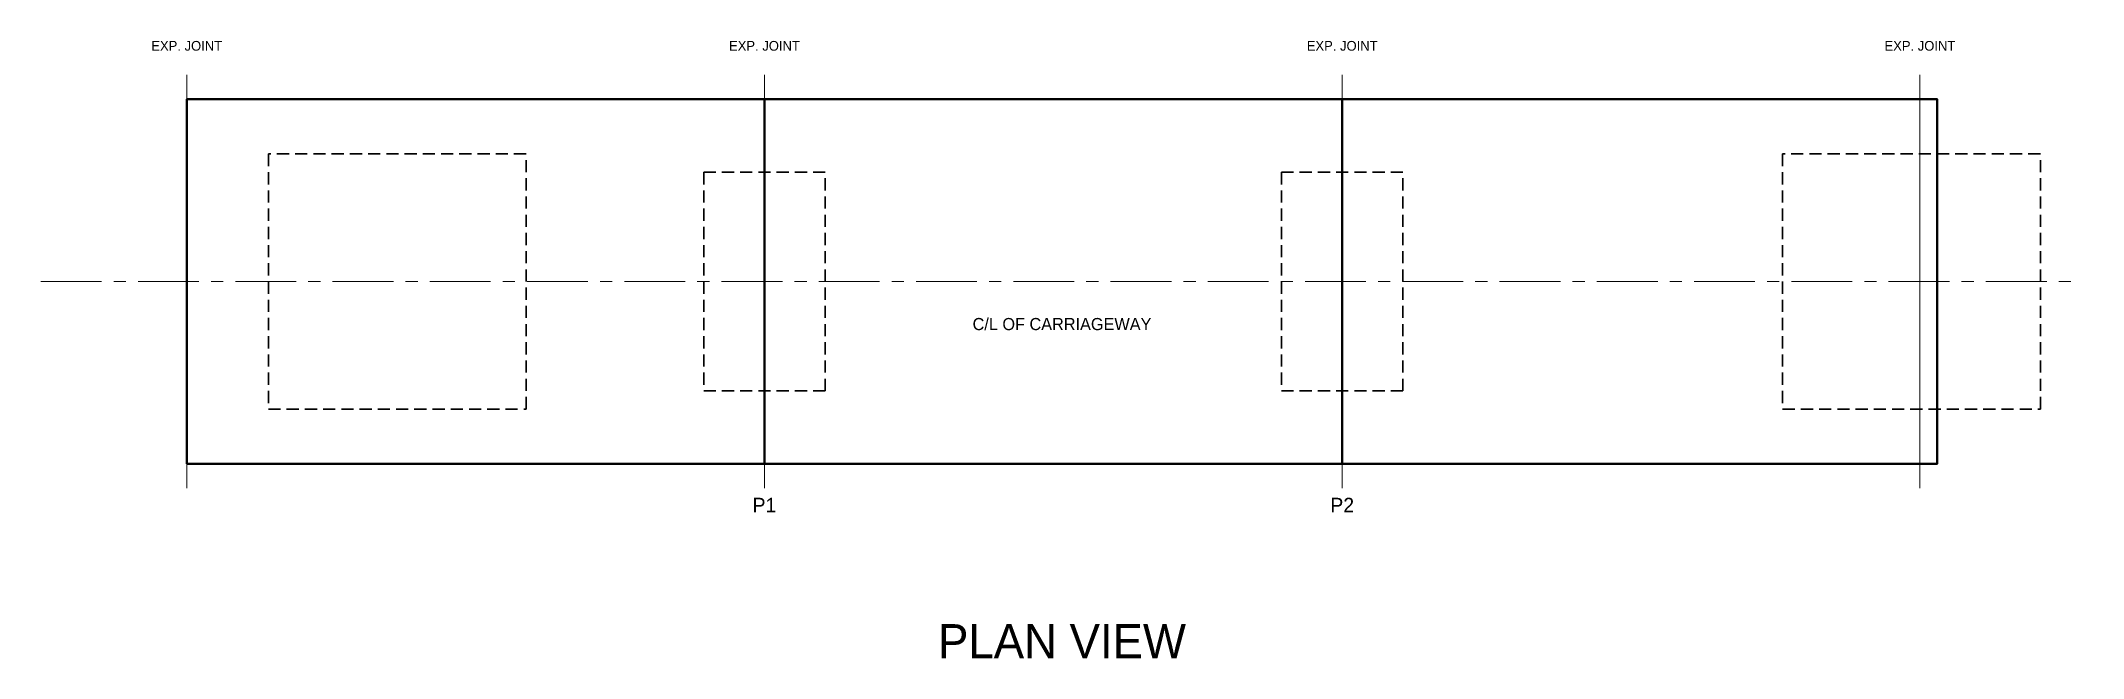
# Model space of a CAD drawing. Header units: metres. Extents: x -26 to 60, y -14 to 524.
# Drawn here: x -3 to 39, y -14 to -1.3 of the extents above.
import ezdxf
from ezdxf.enums import TextEntityAlignment as Align

# ---------------------------------------------------------------- set-up
doc = ezdxf.new("R2010")
doc.units = ezdxf.units.M
doc.linetypes.add('CENTER', pattern=[2, 1.25, -0.25, 0.25, -0.25])
doc.linetypes.add('HIDDEN', pattern=[0.375, 0.25, -0.125])
for name, color, linetype, lineweight in [('A-DIM', 1, 'CONTINUOUS', 18), ('A-GRID', 8, 'CENTER', 15), ('A-TEXT', 7, 'CONTINUOUS', 18), ('S-ABUT', 5, 'CONTINUOUS', 50), ('S-DECK', 4, 'CONTINUOUS', 50), ('S-FNDTN', 2, 'HIDDEN', 35), ('S-PIER', 3, 'CONTINUOUS', 50)]:
    doc.layers.add(name, color=color, linetype=linetype, lineweight=lineweight)

msp = doc.modelspace()

# ---------------------------------------------------------------- linework, layer by layer
at = {"layer": 'A-DIM', "linetype": 'CONTINUOUS'}
for p, q in [((0, -10.5), (0, -2)), ((11.881, -10.5), (11.881, -2)), ((23.762, -10.5), (23.762, -2)), ((35.643, -10.5), (35.643, -2))]:
    msp.add_line(p, q, dxfattribs=at)
at = {"layer": 'A-GRID', "linetype": 'CENTER'}
msp.add_line((-3, -6.25), (39, -6.25), dxfattribs=at)
at = {"layer": 'S-ABUT', "linetype": 'CONTINUOUS'}
for p, q in [((0, -10), (0, -2.5)), ((36, -10), (36, -2.5))]:
    msp.add_line(p, q, dxfattribs=at)
at = {"layer": 'S-DECK', "linetype": 'CONTINUOUS'}
msp.add_lwpolyline([(0, -10), (36, -10), (36, -2.5), (0, -2.5)], close=True, dxfattribs=at)
at = {"layer": 'S-FNDTN', "linetype": 'HIDDEN'}
for points in [[(1.68, -8.875), (6.98, -8.875), (6.98, -3.625), (1.68, -3.625)], [(32.82, -8.875), (38.12, -8.875), (38.12, -3.625), (32.82, -3.625)], [(10.631, -8.5), (13.131, -8.5), (13.131, -4), (10.631, -4)], [(22.512, -8.5), (25.012, -8.5), (25.012, -4), (22.512, -4)]]:
    msp.add_lwpolyline(points, close=True, dxfattribs=at)
at = {"layer": 'S-PIER', "linetype": 'CONTINUOUS'}
for p, q in [((11.881, -10), (11.881, -2.5)), ((23.762, -10), (23.762, -2.5))]:
    msp.add_line(p, q, dxfattribs=at)

# ---------------------------------------------------------------- texts
at = {"layer": 'A-DIM'}
for p in [(0, -1.5), (11.881, -1.5), (23.762, -1.5), (35.643, -1.5)]:
    msp.add_text('EXP. JOINT', height=0.2, dxfattribs=at).set_placement(p, align=Align.CENTER)
at = {"layer": 'A-GRID'}
msp.add_text('C/L OF CARRIAGEWAY', height=0.25, dxfattribs=at).set_placement((18, -7.25), align=Align.CENTER)
at = {"layer": 'A-TEXT'}
for s, height, p in [('P1', 0.3, (11.881, -11)), ('P2', 0.3, (23.762, -11)), ('PLAN VIEW', 0.7, (18, -14))]:
    msp.add_text(s, height=height, dxfattribs=at).set_placement(p, align=Align.CENTER)

doc.saveas('drawing.dxf')
